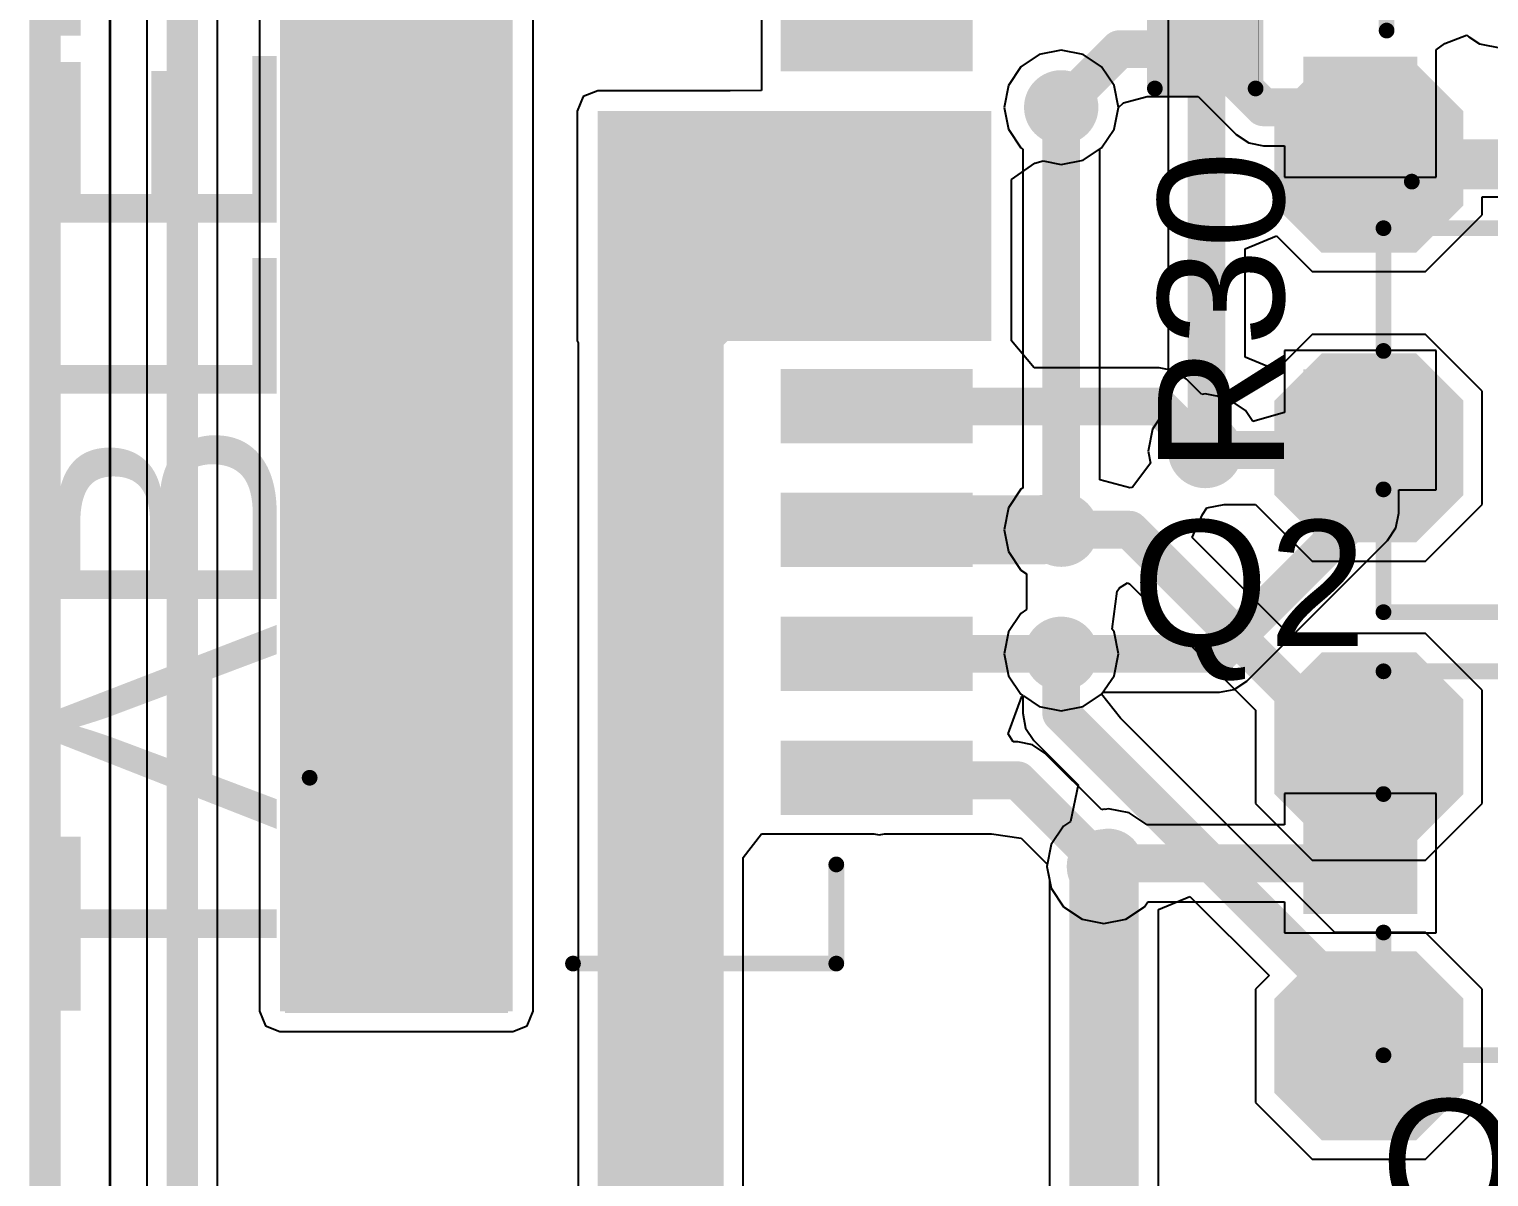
# Model space of a CAD drawing. Header units: millimetres. Extents: x -0.15 to 3.79, y -0.54 to 3.26.
# Drawn here: x -0.1526 to 0.3111, y 2.1334 to 2.498 of the extents above; entities that cross this region are included whole.
import ezdxf

# ---------------------------------------------------------------- set-up
doc = ezdxf.new("R2010")
doc.units = ezdxf.units.MM
doc.header["$MEASUREMENT"] = 0
for name, color, linetype in [('BottomLayer', 5, 'Continuous'), ('BottomPaste', 16, 'Continuous'), ('BottomSolder', 6, 'Continuous'), ('Mechanical2', 216, 'Continuous'), ('TopLayer', 1, 'Continuous'), ('TopOverlay', 2, 'Continuous'), ('TopPaste', 8, 'Continuous'), ('TopSolder', 216, 'Continuous'), ('ViaHoleLayer', 16, 'Continuous')]:
    doc.layers.add(name, color=color, linetype=linetype)
doc.styles.add('Arial', font='arial.ttf', dxfattribs={"height": 0.2})

# ---------------------------------------------------------------- blocks, each defined once
blk = doc.blocks.new('R___0402_80')
at = {"layer": 'TopLayer'}
for points in [[(-0.0275, -0.0125), (-0.0275, 0.0125), (-0.0095, 0.0125), (-0.0095, -0.0125)], [(0.0095, -0.0125), (0.0095, 0.0125), (0.0275, 0.0125), (0.0275, -0.0125)]]:
    blk.add_hatch(color=1, dxfattribs=at).paths.add_polyline_path(points)
at = {"layer": 'TopPaste'}
for points in [[(-0.0275, -0.0125), (-0.0275, 0.0125), (-0.0095, 0.0125), (-0.0095, -0.0125)], [(0.0095, -0.0125), (0.0095, 0.0125), (0.0275, 0.0125), (0.0275, -0.0125)]]:
    blk.add_hatch(color=8, dxfattribs=at).paths.add_polyline_path(points)
at = {"layer": 'TopSolder'}
for points in [[(-0.0296654, -0.0146654), (-0.0296654, 0.0146654), (-0.0073346, 0.0146654), (-0.0073346, -0.0146654)], [(0.0073346, -0.0146654), (0.0073346, 0.0146654), (0.0296654, 0.0146654), (0.0296654, -0.0146654)]]:
    blk.add_hatch(color=216, dxfattribs=at).paths.add_polyline_path(points)
at = {"layer": 'TopOverlay'}
for points, const_width in [([(-0.031, 0.016), (-0.031, -0.016)], 0.005), ([(-0.031, 0.016), (0.031, 0.016)], 0.005), ([(0.031, 0.016), (0.031, -0.016)], 0.005), ([(-0.031, -0.016), (0.031, -0.016)], 0.005), ([(-0.032, -0.017), (0.032, -0.017)], 0.000127)]:
    blk.add_lwpolyline(points, dxfattribs=dict(at, const_width=const_width))
for points, const_width in [([(-0.03225, 0.016, 1), (-0.02975, 0.016, 1)], 0.0025), ([(-0.03225, 0.016, 1), (-0.02975, 0.016, 1)], 0.0025), ([(0.02975, 0.016, 1), (0.03225, 0.016, 1)], 0.0025), ([(0.02975, 0.016, 1), (0.03225, 0.016, 1)], 0.0025), ([(-0.03225, -0.016, 1), (-0.02975, -0.016, 1)], 0.0025), ([(-0.03225, -0.016, 1), (-0.02975, -0.016, 1)], 0.0025), ([(0.02975, -0.016, 1), (0.03225, -0.016, 1)], 0.0025), ([(0.02975, -0.016, 1), (0.03225, -0.016, 1)], 0.0025), ([(-0.0320317, -0.017, 1), (-0.0319683, -0.017, 1)], 6.35e-05), ([(0.0319683, -0.017, 1), (0.0320317, -0.017, 1)], 6.35e-05)]:
    blk.add_lwpolyline(points, format="xyb", close=True, dxfattribs=dict(at, const_width=const_width))
blk = doc.blocks.new('S___23_111')
at = {"layer": 'TopLayer'}
for points in [[(-0.01614175, 0.05748035), (0.01614175, 0.05748035), (0.01614175, 0.02125985), (-0.01614175, 0.02125985)], [(-0.05354335, -0.02125985), (-0.02125985, -0.02125985), (-0.02125985, -0.05748035), (-0.05354335, -0.05748035)], [(0.02125985, -0.02125985), (0.05354335, -0.02125985), (0.05354335, -0.05748035), (0.02125985, -0.05748035)]]:
    blk.add_hatch(color=1, dxfattribs=at).paths.add_polyline_path(points)
at = {"layer": 'TopPaste'}
for points in [[(-0.01614175, 0.05748035), (0.01614175, 0.05748035), (0.01614175, 0.02125985), (-0.01614175, 0.02125985)], [(-0.05354335, -0.02125985), (-0.02125985, -0.02125985), (-0.02125985, -0.05748035), (-0.05354335, -0.05748035)], [(0.02125985, -0.02125985), (0.05354335, -0.02125985), (0.05354335, -0.05748035), (0.02125985, -0.05748035)]]:
    blk.add_hatch(color=8, dxfattribs=at).paths.add_polyline_path(points)
at = {"layer": 'TopSolder'}
for points in [[(-0.01614175, 0.05748035), (0.01614175, 0.05748035), (0.01614175, 0.02125985), (-0.01614175, 0.02125985)], [(-0.05354335, -0.02125985), (-0.02125985, -0.02125985), (-0.02125985, -0.05748035), (-0.05354335, -0.05748035)], [(0.02125985, -0.02125985), (0.05354335, -0.02125985), (0.05354335, -0.05748035), (0.02125985, -0.05748035)]]:
    blk.add_hatch(color=216, dxfattribs=at).paths.add_polyline_path(points)
at = {"layer": 'TopOverlay', "const_width": 0.005}
for points in [[(-0.061, -0.023), (-0.061, 0.032)], [(-0.022, 0.032), (-0.061, 0.032)], [(0.061, 0.032), (0.022, 0.032)], [(0.061, -0.023), (0.061, 0.032)], [(0.013, -0.031), (-0.013, -0.031)], [(-0.061, -0.046), (-0.066, -0.041)], [(-0.066, -0.051), (-0.066, -0.041)], [(-0.066, -0.051), (-0.061, -0.046)]]:
    blk.add_lwpolyline(points, dxfattribs=at)
at = {"layer": 'TopOverlay', "const_width": 0.0025}
for points in [[(-0.06225, 0.032, 1), (-0.05975, 0.032, 1)], [(-0.06225, 0.032, 1), (-0.05975, 0.032, 1)], [(-0.02325, 0.032, 1), (-0.02075, 0.032, 1)], [(0.02075, 0.032, 1), (0.02325, 0.032, 1)], [(0.05975, 0.032, 1), (0.06225, 0.032, 1)], [(0.05975, 0.032, 1), (0.06225, 0.032, 1)], [(-0.06225, -0.023, 1), (-0.05975, -0.023, 1)], [(0.05975, -0.023, 1), (0.06225, -0.023, 1)], [(-0.01425, -0.031, 1), (-0.01175, -0.031, 1)], [(0.01175, -0.031, 1), (0.01425, -0.031, 1)], [(-0.06725, -0.041, 1), (-0.06475, -0.041, 1)], [(-0.06725, -0.041, 1), (-0.06475, -0.041, 1)], [(-0.06225, -0.046, 1), (-0.05975, -0.046, 1)], [(-0.06225, -0.046, 1), (-0.05975, -0.046, 1)], [(-0.06725, -0.051, 1), (-0.06475, -0.051, 1)], [(-0.06725, -0.051, 1), (-0.06475, -0.051, 1)]]:
    blk.add_lwpolyline(points, format="xyb", close=True, dxfattribs=at)
blk = doc.blocks.new('S___23_113')
at = {"layer": 'TopLayer'}
for points in [[(-0.01614175, 0.05748035), (0.01614175, 0.05748035), (0.01614175, 0.02125985), (-0.01614175, 0.02125985)], [(-0.05354335, -0.02125985), (-0.02125985, -0.02125985), (-0.02125985, -0.05748035), (-0.05354335, -0.05748035)], [(0.02125985, -0.02125985), (0.05354335, -0.02125985), (0.05354335, -0.05748035), (0.02125985, -0.05748035)]]:
    blk.add_hatch(color=1, dxfattribs=at).paths.add_polyline_path(points)
at = {"layer": 'TopPaste'}
for points in [[(-0.01614175, 0.05748035), (0.01614175, 0.05748035), (0.01614175, 0.02125985), (-0.01614175, 0.02125985)], [(-0.05354335, -0.02125985), (-0.02125985, -0.02125985), (-0.02125985, -0.05748035), (-0.05354335, -0.05748035)], [(0.02125985, -0.02125985), (0.05354335, -0.02125985), (0.05354335, -0.05748035), (0.02125985, -0.05748035)]]:
    blk.add_hatch(color=8, dxfattribs=at).paths.add_polyline_path(points)
at = {"layer": 'TopSolder'}
for points in [[(-0.01614175, 0.05748035), (0.01614175, 0.05748035), (0.01614175, 0.02125985), (-0.01614175, 0.02125985)], [(-0.05354335, -0.02125985), (-0.02125985, -0.02125985), (-0.02125985, -0.05748035), (-0.05354335, -0.05748035)], [(0.02125985, -0.02125985), (0.05354335, -0.02125985), (0.05354335, -0.05748035), (0.02125985, -0.05748035)]]:
    blk.add_hatch(color=216, dxfattribs=at).paths.add_polyline_path(points)
at = {"layer": 'TopOverlay', "const_width": 0.005}
for points in [[(-0.061, 0.032), (-0.022, 0.032)], [(-0.061, 0.032), (-0.061, -0.023)], [(0.022, 0.032), (0.061, 0.032)], [(0.061, 0.032), (0.061, -0.023)], [(-0.013, -0.031), (0.013, -0.031)], [(-0.066, -0.041), (-0.066, -0.051)], [(-0.066, -0.041), (-0.061, -0.046)], [(-0.061, -0.046), (-0.066, -0.051)]]:
    blk.add_lwpolyline(points, dxfattribs=at)
at = {"layer": 'TopOverlay', "const_width": 0.0025}
for points in [[(-0.06225, 0.032, 1), (-0.05975, 0.032, 1)], [(-0.06225, 0.032, 1), (-0.05975, 0.032, 1)], [(-0.02325, 0.032, 1), (-0.02075, 0.032, 1)], [(0.02075, 0.032, 1), (0.02325, 0.032, 1)], [(0.05975, 0.032, 1), (0.06225, 0.032, 1)], [(0.05975, 0.032, 1), (0.06225, 0.032, 1)], [(-0.06225, -0.023, 1), (-0.05975, -0.023, 1)], [(0.05975, -0.023, 1), (0.06225, -0.023, 1)], [(-0.01425, -0.031, 1), (-0.01175, -0.031, 1)], [(0.01175, -0.031, 1), (0.01425, -0.031, 1)], [(-0.06725, -0.041, 1), (-0.06475, -0.041, 1)], [(-0.06725, -0.041, 1), (-0.06475, -0.041, 1)], [(-0.06225, -0.046, 1), (-0.05975, -0.046, 1)], [(-0.06225, -0.046, 1), (-0.05975, -0.046, 1)], [(-0.06725, -0.051, 1), (-0.06475, -0.051, 1)], [(-0.06725, -0.051, 1), (-0.06475, -0.051, 1)]]:
    blk.add_lwpolyline(points, format="xyb", close=True, dxfattribs=at)
blk = doc.blocks.new('S___23_114')
at = {"layer": 'TopLayer'}
for points in [[(-0.01614175, 0.05748035), (0.01614175, 0.05748035), (0.01614175, 0.02125985), (-0.01614175, 0.02125985)], [(-0.05354335, -0.02125985), (-0.02125985, -0.02125985), (-0.02125985, -0.05748035), (-0.05354335, -0.05748035)], [(0.02125985, -0.02125985), (0.05354335, -0.02125985), (0.05354335, -0.05748035), (0.02125985, -0.05748035)]]:
    blk.add_hatch(color=1, dxfattribs=at).paths.add_polyline_path(points)
at = {"layer": 'TopPaste'}
for points in [[(-0.01614175, 0.05748035), (0.01614175, 0.05748035), (0.01614175, 0.02125985), (-0.01614175, 0.02125985)], [(-0.05354335, -0.02125985), (-0.02125985, -0.02125985), (-0.02125985, -0.05748035), (-0.05354335, -0.05748035)], [(0.02125985, -0.02125985), (0.05354335, -0.02125985), (0.05354335, -0.05748035), (0.02125985, -0.05748035)]]:
    blk.add_hatch(color=8, dxfattribs=at).paths.add_polyline_path(points)
at = {"layer": 'TopSolder'}
for points in [[(-0.01614175, 0.05748035), (0.01614175, 0.05748035), (0.01614175, 0.02125985), (-0.01614175, 0.02125985)], [(-0.05354335, -0.02125985), (-0.02125985, -0.02125985), (-0.02125985, -0.05748035), (-0.05354335, -0.05748035)], [(0.02125985, -0.02125985), (0.05354335, -0.02125985), (0.05354335, -0.05748035), (0.02125985, -0.05748035)]]:
    blk.add_hatch(color=216, dxfattribs=at).paths.add_polyline_path(points)
at = {"layer": 'TopOverlay', "const_width": 0.005}
for points in [[(-0.061, 0.032), (-0.022, 0.032)], [(-0.061, 0.032), (-0.061, -0.023)], [(0.022, 0.032), (0.061, 0.032)], [(0.061, 0.032), (0.061, -0.023)], [(-0.013, -0.031), (0.013, -0.031)], [(-0.066, -0.041), (-0.066, -0.051)], [(-0.066, -0.041), (-0.061, -0.046)], [(-0.061, -0.046), (-0.066, -0.051)]]:
    blk.add_lwpolyline(points, dxfattribs=at)
at = {"layer": 'TopOverlay', "const_width": 0.0025}
for points in [[(-0.06225, 0.032, 1), (-0.05975, 0.032, 1)], [(-0.06225, 0.032, 1), (-0.05975, 0.032, 1)], [(-0.02325, 0.032, 1), (-0.02075, 0.032, 1)], [(0.02075, 0.032, 1), (0.02325, 0.032, 1)], [(0.05975, 0.032, 1), (0.06225, 0.032, 1)], [(0.05975, 0.032, 1), (0.06225, 0.032, 1)], [(-0.06225, -0.023, 1), (-0.05975, -0.023, 1)], [(0.05975, -0.023, 1), (0.06225, -0.023, 1)], [(-0.01425, -0.031, 1), (-0.01175, -0.031, 1)], [(0.01175, -0.031, 1), (0.01425, -0.031, 1)], [(-0.06725, -0.041, 1), (-0.06475, -0.041, 1)], [(-0.06725, -0.041, 1), (-0.06475, -0.041, 1)], [(-0.06225, -0.046, 1), (-0.05975, -0.046, 1)], [(-0.06225, -0.046, 1), (-0.05975, -0.046, 1)], [(-0.06725, -0.051, 1), (-0.06475, -0.051, 1)], [(-0.06725, -0.051, 1), (-0.06475, -0.051, 1)]]:
    blk.add_lwpolyline(points, format="xyb", close=True, dxfattribs=at)
blk = doc.blocks.new('T__________B_117')
at = {"layer": 'BottomLayer'}
blk.add_hatch(color=5, dxfattribs=at).paths.add_polyline_path([(0.015, 0.03), (-0.015, 0.03), (-0.03, 0.015), (-0.03, -0.015), (-0.015, -0.03), (0.015, -0.03), (0.03, -0.015), (0.03, 0.015)])
at = {"layer": 'BottomPaste'}
blk.add_hatch(color=16, dxfattribs=at).paths.add_polyline_path([(0.015, 0.03), (-0.015, 0.03), (-0.03, 0.015), (-0.03, -0.015), (-0.015, -0.03), (0.015, -0.03), (0.03, -0.015), (0.03, 0.015)])
at = {"layer": 'BottomSolder'}
blk.add_hatch(color=6, dxfattribs=at).paths.add_polyline_path([(0.015, 0.03), (-0.015, 0.03), (-0.03, 0.015), (-0.03, -0.015), (-0.015, -0.03), (0.015, -0.03), (0.03, -0.015), (0.03, 0.015)])
blk = doc.blocks.new('T__________B_119')
at = {"layer": 'BottomLayer'}
blk.add_hatch(color=5, dxfattribs=at).paths.add_polyline_path([(0.015, 0.03), (-0.015, 0.03), (-0.03, 0.015), (-0.03, -0.015), (-0.015, -0.03), (0.015, -0.03), (0.03, -0.015), (0.03, 0.015)])
at = {"layer": 'BottomPaste'}
blk.add_hatch(color=16, dxfattribs=at).paths.add_polyline_path([(0.015, 0.03), (-0.015, 0.03), (-0.03, 0.015), (-0.03, -0.015), (-0.015, -0.03), (0.015, -0.03), (0.03, -0.015), (0.03, 0.015)])
at = {"layer": 'BottomSolder'}
blk.add_hatch(color=6, dxfattribs=at).paths.add_polyline_path([(0.015, 0.03), (-0.015, 0.03), (-0.03, 0.015), (-0.03, -0.015), (-0.015, -0.03), (0.015, -0.03), (0.03, -0.015), (0.03, 0.015)])
blk = doc.blocks.new('T__________B_121')
at = {"layer": 'BottomLayer'}
blk.add_hatch(color=5, dxfattribs=at).paths.add_polyline_path([(0.015, 0.03), (-0.015, 0.03), (-0.03, 0.015), (-0.03, -0.015), (-0.015, -0.03), (0.015, -0.03), (0.03, -0.015), (0.03, 0.015)])
at = {"layer": 'BottomPaste'}
blk.add_hatch(color=16, dxfattribs=at).paths.add_polyline_path([(0.015, 0.03), (-0.015, 0.03), (-0.03, 0.015), (-0.03, -0.015), (-0.015, -0.03), (0.015, -0.03), (0.03, -0.015), (0.03, 0.015)])
at = {"layer": 'BottomSolder'}
blk.add_hatch(color=6, dxfattribs=at).paths.add_polyline_path([(0.015, 0.03), (-0.015, 0.03), (-0.03, 0.015), (-0.03, -0.015), (-0.015, -0.03), (0.015, -0.03), (0.03, -0.015), (0.03, 0.015)])
blk = doc.blocks.new('T__________B_124')
at = {"layer": 'BottomLayer'}
blk.add_hatch(color=5, dxfattribs=at).paths.add_polyline_path([(0.015, 0.03), (-0.015, 0.03), (-0.03, 0.015), (-0.03, -0.015), (-0.015, -0.03), (0.015, -0.03), (0.03, -0.015), (0.03, 0.015)])
at = {"layer": 'BottomPaste'}
blk.add_hatch(color=16, dxfattribs=at).paths.add_polyline_path([(0.015, 0.03), (-0.015, 0.03), (-0.03, 0.015), (-0.03, -0.015), (-0.015, -0.03), (0.015, -0.03), (0.03, -0.015), (0.03, 0.015)])
at = {"layer": 'BottomSolder'}
blk.add_hatch(color=6, dxfattribs=at).paths.add_polyline_path([(0.015, 0.03), (-0.015, 0.03), (-0.03, 0.015), (-0.03, -0.015), (-0.015, -0.03), (0.015, -0.03), (0.03, -0.015), (0.03, 0.015)])
blk = doc.blocks.new('SM10B_SRSS_TB_LF__SN__145')
at = {"layer": 'TopLayer'}
for points in [[(-0.1889763, 0.1067914), (-0.1653543, 0.1067914), (-0.1653543, 0.0457678), (-0.1889763, 0.0457678)], [(-0.1496062, 0.1067914), (-0.1259842, 0.1067914), (-0.1259842, 0.0457678), (-0.1496062, 0.0457678)], [(-0.1102361, 0.1067914), (-0.0866141, 0.1067914), (-0.0866141, 0.0457678), (-0.1102361, 0.0457678)], [(-0.070866, 0.1067914), (-0.047244, 0.1067914), (-0.047244, 0.0457678), (-0.070866, 0.0457678)], [(-0.0314959, 0.1067914), (-0.0078739, 0.1067914), (-0.0078739, 0.0457678), (-0.0314959, 0.0457678)], [(0.0078741, 0.1067914), (0.0314961, 0.1067914), (0.0314961, 0.0457678), (0.0078741, 0.0457678)], [(0.0472442, 0.1067914), (0.0708662, 0.1067914), (0.0708662, 0.0457678), (0.0472442, 0.0457678)], [(0.0866143, 0.1067914), (0.1102363, 0.1067914), (0.1102363, 0.0457678), (0.0866143, 0.0457678)], [(0.1259844, 0.1067914), (0.1496064, 0.1067914), (0.1496064, 0.0457678), (0.1259844, 0.0457678)], [(0.1653545, 0.1067914), (0.1889765, 0.1067914), (0.1889765, 0.0457678), (0.1653545, 0.0457678)], [(-0.25196845, -0.04084645), (-0.20472435, -0.04084645), (-0.20472435, -0.11171255), (-0.25196845, -0.11171255)], [(0.20472455, -0.04084645), (0.25196865, -0.04084645), (0.25196865, -0.11171255), (0.20472455, -0.11171255)]]:
    blk.add_hatch(color=1, dxfattribs=at).paths.add_polyline_path(points)
at = {"layer": 'TopPaste'}
for points in [[(-0.1889763, 0.1067914), (-0.1653543, 0.1067914), (-0.1653543, 0.0457678), (-0.1889763, 0.0457678)], [(-0.1496062, 0.1067914), (-0.1259842, 0.1067914), (-0.1259842, 0.0457678), (-0.1496062, 0.0457678)], [(-0.1102361, 0.1067914), (-0.0866141, 0.1067914), (-0.0866141, 0.0457678), (-0.1102361, 0.0457678)], [(-0.070866, 0.1067914), (-0.047244, 0.1067914), (-0.047244, 0.0457678), (-0.070866, 0.0457678)], [(-0.0314959, 0.1067914), (-0.0078739, 0.1067914), (-0.0078739, 0.0457678), (-0.0314959, 0.0457678)], [(0.0078741, 0.1067914), (0.0314961, 0.1067914), (0.0314961, 0.0457678), (0.0078741, 0.0457678)], [(0.0472442, 0.1067914), (0.0708662, 0.1067914), (0.0708662, 0.0457678), (0.0472442, 0.0457678)], [(0.0866143, 0.1067914), (0.1102363, 0.1067914), (0.1102363, 0.0457678), (0.0866143, 0.0457678)], [(0.1259844, 0.1067914), (0.1496064, 0.1067914), (0.1496064, 0.0457678), (0.1259844, 0.0457678)], [(0.1653545, 0.1067914), (0.1889765, 0.1067914), (0.1889765, 0.0457678), (0.1653545, 0.0457678)], [(-0.25196845, -0.04084645), (-0.20472435, -0.04084645), (-0.20472435, -0.11171255), (-0.25196845, -0.11171255)], [(0.20472455, -0.04084645), (0.25196865, -0.04084645), (0.25196865, -0.11171255), (0.20472455, -0.11171255)]]:
    blk.add_hatch(color=8, dxfattribs=at).paths.add_polyline_path(points)
at = {"layer": 'TopSolder'}
for points in [[(-0.1889763, 0.1067914), (-0.1653543, 0.1067914), (-0.1653543, 0.0457678), (-0.1889763, 0.0457678)], [(-0.1496062, 0.1067914), (-0.1259842, 0.1067914), (-0.1259842, 0.0457678), (-0.1496062, 0.0457678)], [(-0.1102361, 0.1067914), (-0.0866141, 0.1067914), (-0.0866141, 0.0457678), (-0.1102361, 0.0457678)], [(-0.070866, 0.1067914), (-0.047244, 0.1067914), (-0.047244, 0.0457678), (-0.070866, 0.0457678)], [(-0.0314959, 0.1067914), (-0.0078739, 0.1067914), (-0.0078739, 0.0457678), (-0.0314959, 0.0457678)], [(0.0078741, 0.1067914), (0.0314961, 0.1067914), (0.0314961, 0.0457678), (0.0078741, 0.0457678)], [(0.0472442, 0.1067914), (0.0708662, 0.1067914), (0.0708662, 0.0457678), (0.0472442, 0.0457678)], [(0.0866143, 0.1067914), (0.1102363, 0.1067914), (0.1102363, 0.0457678), (0.0866143, 0.0457678)], [(0.1259844, 0.1067914), (0.1496064, 0.1067914), (0.1496064, 0.0457678), (0.1259844, 0.0457678)], [(0.1653545, 0.1067914), (0.1889765, 0.1067914), (0.1889765, 0.0457678), (0.1653545, 0.0457678)], [(-0.25196845, -0.04084645), (-0.20472435, -0.04084645), (-0.20472435, -0.11171255), (-0.25196845, -0.11171255)], [(0.20472455, -0.04084645), (0.25196865, -0.04084645), (0.25196865, -0.11171255), (0.20472455, -0.11171255)]]:
    blk.add_hatch(color=216, dxfattribs=at).paths.add_polyline_path(points)
at = {"layer": 'TopOverlay'}
for points, const_width in [([(-0.202, 0.074), (-0.202, 0.084)], 0.005), ([(-0.197, 0.079), (-0.202, 0.084)], 0.005), ([(-0.202, 0.074), (-0.197, 0.079)], 0.005), ([(-0.2047243, 0.0634843), (-0.2362204, 0.0634843)], 0.005), ([(-0.2362204, -0.0201771), (-0.2362204, 0.0634843)], 0.005), ([(0.2362206, 0.0634843), (0.2047245, 0.0634843)], 0.005), ([(0.2362206, -0.0201771), (0.2362206, 0.0634843)], 0.005), ([(-0.007, -0.09), (0, -0.083)], 0.01), ([(0.007, -0.09), (0, -0.083)], 0.01), ([(0.007, -0.09), (-0.007, -0.09)], 0.01), ([(0.1771655, -0.1038385), (-0.1771653, -0.1038385)], 0.005)]:
    blk.add_lwpolyline(points, dxfattribs=dict(at, const_width=const_width))
for points, const_width in [([(-0.20325, 0.084, 1), (-0.20075, 0.084, 1)], 0.0025), ([(-0.20325, 0.084, 1), (-0.20075, 0.084, 1)], 0.0025), ([(-0.19825, 0.079, 1), (-0.19575, 0.079, 1)], 0.0025), ([(-0.19825, 0.079, 1), (-0.19575, 0.079, 1)], 0.0025), ([(-0.20325, 0.074, 1), (-0.20075, 0.074, 1)], 0.0025), ([(-0.20325, 0.074, 1), (-0.20075, 0.074, 1)], 0.0025), ([(-0.2374704, 0.0634843, 1), (-0.2349704, 0.0634843, 1)], 0.0025), ([(-0.2374704, 0.0634843, 1), (-0.2349704, 0.0634843, 1)], 0.0025), ([(-0.2059743, 0.0634843, 1), (-0.2034743, 0.0634843, 1)], 0.0025), ([(0.2034745, 0.0634843, 1), (0.2059745, 0.0634843, 1)], 0.0025), ([(0.2349706, 0.0634843, 1), (0.2374706, 0.0634843, 1)], 0.0025), ([(0.2349706, 0.0634843, 1), (0.2374706, 0.0634843, 1)], 0.0025), ([(-0.2374704, -0.0201771, 1), (-0.2349704, -0.0201771, 1)], 0.0025), ([(0.2349706, -0.0201771, 1), (0.2374706, -0.0201771, 1)], 0.0025), ([(-0.0025, -0.083, 1), (0.0025, -0.083, 1)], 0.005), ([(-0.0025, -0.083, 1), (0.0025, -0.083, 1)], 0.005), ([(-0.0095, -0.09, 1), (-0.0045, -0.09, 1)], 0.005), ([(-0.0095, -0.09, 1), (-0.0045, -0.09, 1)], 0.005), ([(0.0045, -0.09, 1), (0.0095, -0.09, 1)], 0.005), ([(0.0045, -0.09, 1), (0.0095, -0.09, 1)], 0.005), ([(-0.1784153, -0.1038385, 1), (-0.1759153, -0.1038385, 1)], 0.0025), ([(0.1759155, -0.1038385, 1), (0.1784155, -0.1038385, 1)], 0.0025)]:
    blk.add_lwpolyline(points, format="xyb", close=True, dxfattribs=dict(at, const_width=const_width))

msp = doc.modelspace()

# ---------------------------------------------------------------- hatches: boundary and pattern name
at = {"layer": 'BottomLayer'}
h = msp.add_hatch(color=5, dxfattribs=at)
edge = h.paths.add_edge_path()
edge.add_arc((-0.04, 2.474), 0.011811, 0, 360)
h = msp.add_hatch(color=5, dxfattribs=at)
edge = h.paths.add_edge_path()
edge.add_arc((0.1752395, 2.4731994), 0.011811, 0, 360)
h = msp.add_hatch(color=5, dxfattribs=at)
edge = h.paths.add_edge_path()
edge.add_arc((-0.04, 2.4375), 0.011811, 0, 360)
h = msp.add_hatch(color=5, dxfattribs=at)
edge = h.paths.add_edge_path()
edge.add_arc((-0.04, 2.401), 0.011811, 0, 360)
h = msp.add_hatch(color=5, dxfattribs=at)
edge = h.paths.add_edge_path()
edge.add_arc((-0.04, 2.3645), 0.011811, 0, 360)
h = msp.add_hatch(color=5, dxfattribs=at)
edge = h.paths.add_edge_path()
edge.add_arc((0.221, 2.364), 0.011811, 0, 360)
h = msp.add_hatch(color=5, dxfattribs=at)
edge = h.paths.add_edge_path()
edge.add_arc((0.1752395, 2.339), 0.011811, 0, 360)
h = msp.add_hatch(color=5, dxfattribs=at)
edge = h.paths.add_edge_path()
edge.add_arc((-0.04, 2.328), 0.011811, 0, 360)
h = msp.add_hatch(color=5, dxfattribs=at)
edge = h.paths.add_edge_path()
edge.add_arc((0.1752395, 2.299559), 0.011811, 0, 360)
h = msp.add_hatch(color=5, dxfattribs=at)
edge = h.paths.add_edge_path()
edge.add_arc((-0.04, 2.2915), 0.011811, 0, 360)
h = msp.add_hatch(color=5, dxfattribs=at)
edge = h.paths.add_edge_path()
edge.add_arc((-0.04, 2.255), 0.011811, 0, 360)
h = msp.add_hatch(color=5, dxfattribs=at)
edge = h.paths.add_edge_path()
edge.add_arc((0.1888111, 2.232), 0.011811, 0, 360)
at = {"layer": 'BottomSolder'}
h = msp.add_hatch(color=6, dxfattribs=at)
edge = h.paths.add_edge_path()
edge.add_arc((-0.04, 2.474), 0.0059055, 0, 360)
h = msp.add_hatch(color=6, dxfattribs=at)
edge = h.paths.add_edge_path()
edge.add_arc((0.1752395, 2.4731994), 0.0059055, 0, 360)
h = msp.add_hatch(color=6, dxfattribs=at)
edge = h.paths.add_edge_path()
edge.add_arc((-0.04, 2.4375), 0.0059055, 0, 360)
h = msp.add_hatch(color=6, dxfattribs=at)
edge = h.paths.add_edge_path()
edge.add_arc((-0.04, 2.401), 0.0059055, 0, 360)
h = msp.add_hatch(color=6, dxfattribs=at)
edge = h.paths.add_edge_path()
edge.add_arc((-0.04, 2.3645), 0.0059055, 0, 360)
h = msp.add_hatch(color=6, dxfattribs=at)
edge = h.paths.add_edge_path()
edge.add_arc((0.221, 2.364), 0.0059055, 0, 360)
h = msp.add_hatch(color=6, dxfattribs=at)
edge = h.paths.add_edge_path()
edge.add_arc((0.1752395, 2.339), 0.0059055, 0, 360)
h = msp.add_hatch(color=6, dxfattribs=at)
edge = h.paths.add_edge_path()
edge.add_arc((-0.04, 2.328), 0.0059055, 0, 360)
h = msp.add_hatch(color=6, dxfattribs=at)
edge = h.paths.add_edge_path()
edge.add_arc((0.1752395, 2.299559), 0.0059055, 0, 360)
h = msp.add_hatch(color=6, dxfattribs=at)
edge = h.paths.add_edge_path()
edge.add_arc((-0.04, 2.2915), 0.0059055, 0, 360)
h = msp.add_hatch(color=6, dxfattribs=at)
edge = h.paths.add_edge_path()
edge.add_arc((-0.04, 2.255), 0.0059055, 0, 360)
h = msp.add_hatch(color=6, dxfattribs=at)
edge = h.paths.add_edge_path()
edge.add_arc((0.1888111, 2.232), 0.0059055, 0, 360)
at = {"layer": 'TopLayer'}
for points in [[(-0.073, 2.186), (0.001, 2.186), (0.001, 2.69), (-0.073, 2.69)], [(0.028, 2.399), (0.153, 2.399), (0.153, 2.472), (0.028, 2.472)]]:
    msp.add_hatch(color=1, dxfattribs=at).paths.add_polyline_path(points)
h = msp.add_hatch(color=1, dxfattribs=at)
edge = h.paths.add_edge_path()
edge.add_arc((-0.04, 2.474), 0.011811, 0, 360)
h = msp.add_hatch(color=1, dxfattribs=at)
edge = h.paths.add_edge_path()
edge.add_arc((0.1752395, 2.4731994), 0.011811, 0, 360)
h = msp.add_hatch(color=1, dxfattribs=at)
edge = h.paths.add_edge_path()
edge.add_arc((-0.04, 2.4375), 0.011811, 0, 360)
h = msp.add_hatch(color=1, dxfattribs=at)
edge = h.paths.add_edge_path()
edge.add_arc((-0.04, 2.401), 0.011811, 0, 360)
h = msp.add_hatch(color=1, dxfattribs=at)
edge = h.paths.add_edge_path()
edge.add_arc((-0.04, 2.3645), 0.011811, 0, 360)
h = msp.add_hatch(color=1, dxfattribs=at)
edge = h.paths.add_edge_path()
edge.add_arc((0.221, 2.364), 0.011811, 0, 360)
h = msp.add_hatch(color=1, dxfattribs=at)
edge = h.paths.add_edge_path()
edge.add_arc((0.1752395, 2.339), 0.011811, 0, 360)
h = msp.add_hatch(color=1, dxfattribs=at)
edge = h.paths.add_edge_path()
edge.add_arc((-0.04, 2.328), 0.011811, 0, 360)
h = msp.add_hatch(color=1, dxfattribs=at)
edge = h.paths.add_edge_path()
edge.add_arc((0.1752395, 2.299559), 0.011811, 0, 360)
h = msp.add_hatch(color=1, dxfattribs=at)
edge = h.paths.add_edge_path()
edge.add_arc((-0.04, 2.2915), 0.011811, 0, 360)
h = msp.add_hatch(color=1, dxfattribs=at)
edge = h.paths.add_edge_path()
edge.add_arc((-0.04, 2.255), 0.011811, 0, 360)
h = msp.add_hatch(color=1, dxfattribs=at)
edge = h.paths.add_edge_path()
edge.add_arc((0.1888111, 2.232), 0.011811, 0, 360)
at = {"layer": 'TopSolder'}
h = msp.add_hatch(color=216, dxfattribs=at)
edge = h.paths.add_edge_path()
edge.add_arc((-0.04, 2.474), 0.0059055, 0, 360)
h = msp.add_hatch(color=216, dxfattribs=at)
edge = h.paths.add_edge_path()
edge.add_arc((0.1752395, 2.4731994), 0.0059055, 0, 360)
h = msp.add_hatch(color=216, dxfattribs=at)
edge = h.paths.add_edge_path()
edge.add_arc((-0.04, 2.4375), 0.0059055, 0, 360)
h = msp.add_hatch(color=216, dxfattribs=at)
edge = h.paths.add_edge_path()
edge.add_arc((-0.04, 2.401), 0.0059055, 0, 360)
h = msp.add_hatch(color=216, dxfattribs=at)
edge = h.paths.add_edge_path()
edge.add_arc((-0.04, 2.3645), 0.0059055, 0, 360)
h = msp.add_hatch(color=216, dxfattribs=at)
edge = h.paths.add_edge_path()
edge.add_arc((0.221, 2.364), 0.0059055, 0, 360)
h = msp.add_hatch(color=216, dxfattribs=at)
edge = h.paths.add_edge_path()
edge.add_arc((0.1752395, 2.339), 0.0059055, 0, 360)
h = msp.add_hatch(color=216, dxfattribs=at)
edge = h.paths.add_edge_path()
edge.add_arc((-0.04, 2.328), 0.0059055, 0, 360)
h = msp.add_hatch(color=216, dxfattribs=at)
edge = h.paths.add_edge_path()
edge.add_arc((0.1752395, 2.299559), 0.0059055, 0, 360)
h = msp.add_hatch(color=216, dxfattribs=at)
edge = h.paths.add_edge_path()
edge.add_arc((-0.04, 2.2915), 0.0059055, 0, 360)
h = msp.add_hatch(color=216, dxfattribs=at)
edge = h.paths.add_edge_path()
edge.add_arc((-0.04, 2.255), 0.0059055, 0, 360)
h = msp.add_hatch(color=216, dxfattribs=at)
edge = h.paths.add_edge_path()
edge.add_arc((0.1888111, 2.232), 0.0059055, 0, 360)
at = {"layer": 'ViaHoleLayer'}
h = msp.add_hatch(color=16, dxfattribs=at)
edge = h.paths.add_edge_path()
edge.add_arc((-0.04, 2.474), 0.0059055, 0, 360)
h = msp.add_hatch(color=16, dxfattribs=at)
edge = h.paths.add_edge_path()
edge.add_arc((0.1752395, 2.4731994), 0.0059055, 0, 360)
h = msp.add_hatch(color=16, dxfattribs=at)
edge = h.paths.add_edge_path()
edge.add_arc((-0.04, 2.4375), 0.0059055, 0, 360)
h = msp.add_hatch(color=16, dxfattribs=at)
edge = h.paths.add_edge_path()
edge.add_arc((-0.04, 2.401), 0.0059055, 0, 360)
h = msp.add_hatch(color=16, dxfattribs=at)
edge = h.paths.add_edge_path()
edge.add_arc((-0.04, 2.3645), 0.0059055, 0, 360)
h = msp.add_hatch(color=16, dxfattribs=at)
edge = h.paths.add_edge_path()
edge.add_arc((0.221, 2.364), 0.0059055, 0, 360)
h = msp.add_hatch(color=16, dxfattribs=at)
edge = h.paths.add_edge_path()
edge.add_arc((0.1752395, 2.339), 0.0059055, 0, 360)
h = msp.add_hatch(color=16, dxfattribs=at)
edge = h.paths.add_edge_path()
edge.add_arc((-0.04, 2.328), 0.0059055, 0, 360)
h = msp.add_hatch(color=16, dxfattribs=at)
edge = h.paths.add_edge_path()
edge.add_arc((0.1752395, 2.299559), 0.0059055, 0, 360)
h = msp.add_hatch(color=16, dxfattribs=at)
edge = h.paths.add_edge_path()
edge.add_arc((-0.04, 2.2915), 0.0059055, 0, 360)
h = msp.add_hatch(color=16, dxfattribs=at)
edge = h.paths.add_edge_path()
edge.add_arc((-0.04, 2.255), 0.0059055, 0, 360)
h = msp.add_hatch(color=16, dxfattribs=at)
edge = h.paths.add_edge_path()
edge.add_arc((0.1888111, 2.232), 0.0059055, 0, 360)

# ---------------------------------------------------------------- linework, layer by layer
at = {"layer": 'BottomLayer'}
for p, q in [((-0.1267541, 1.8151222), (-0.1267542, 2.9675195)), ((-0.1152155, 2.9119995), (-0.1152155, 1.9580005)), ((-0.0927845, 1.9626457), (-0.0927845, 2.9073543)), ((0.2091704, 2.5587065), (0.2091704, 2.3775168)), ((0.1752395, 2.4913593), (0.16829, 2.489977)), ((0.182189, 2.489977), (0.1752395, 2.4913593)), ((0.1623985, 2.4860404), (0.1584619, 2.4801489)), ((0.16829, 2.489977), (0.1623985, 2.4860404)), ((0.1880805, 2.4860404), (0.182189, 2.489977)), ((0.1920171, 2.4801489), (0.1880805, 2.4860404)), ((0.1584619, 2.4801489), (0.1570796, 2.4731994)), ((0.1933994, 2.4731994), (0.1920171, 2.4801489)), ((0.1570796, 2.4731994), (0.1584619, 2.4662499)), ((0.1920171, 2.4662499), (0.1933994, 2.4731994)), ((0.1584619, 2.4662499), (0.1623985, 2.4603584)), ((0.1880805, 2.4603584), (0.1920171, 2.4662499)), ((0.1623985, 2.4603584), (0.1630044, 2.4599535)), ((0.1630044, 2.4599535), (0.1630044, 2.3522459)), ((0.1874746, 2.4599535), (0.1880805, 2.4603584)), ((0.1874746, 2.3548942), (0.1874746, 2.4599535)), ((0.309, 2.439), (0.309, 2.4447649)), ((0.309, 2.4447649), (0.359, 2.4447649)), ((0.291, 2.421), (0.309, 2.439)), ((0.2336406, 2.4282172), (0.2436406, 2.4323594)), ((0.2436406, 2.4323594), (0.255, 2.421)), ((0.2336406, 2.3937828), (0.2336406, 2.4282172)), ((0.255, 2.421), (0.291, 2.421)), ((0.255, 2.401), (0.2436406, 2.3896406)), ((0.291, 2.401), (0.255, 2.401)), ((0.309, 2.383), (0.291, 2.401)), ((0.2436406, 2.3896406), (0.2336406, 2.3937828)), ((0.309, 2.347), (0.309, 2.383)), ((0.208159, 2.376841), (0.2042224, 2.3709495)), ((0.2091704, 2.3775168), (0.208159, 2.376841)), ((0.2042224, 2.3709495), (0.2028401, 2.364)), ((0.2028401, 2.364), (0.2036127, 2.3601158)), ((0.2036127, 2.3601158), (0.1980439, 2.3526371)), ((0.1623985, 2.351841), (0.1584619, 2.3459495)), ((0.1630044, 2.3522459), (0.1623985, 2.351841)), ((0.1970319, 2.3523399), (0.1874746, 2.3548942)), ((0.1976783, 2.3523759), (0.1970319, 2.3523399)), ((0.1980439, 2.3526371), (0.1976783, 2.3523759)), ((0.2215047, 2.3459405), (0.227, 2.3470335)), ((0.227, 2.3470335), (0.237, 2.3469999)), ((0.237, 2.3469999), (0.255, 2.329)), ((0.291, 2.329), (0.309, 2.347)), ((0.1584619, 2.3459495), (0.1570796, 2.339)), ((0.2168292, 2.3364738), (0.2201092, 2.3438394)), ((0.2201092, 2.3438394), (0.2215047, 2.3459405)), ((0.1570796, 2.339), (0.1584619, 2.3320505)), ((0.2511515, 2.3021515), (0.2168292, 2.3364738)), ((0.1584619, 2.3320505), (0.1623985, 2.326159)), ((0.255, 2.329), (0.291, 2.329)), ((0.1623985, 2.326159), (0.1642143, 2.3249457)), ((0.1642143, 2.3249457), (0.1642143, 2.3136133)), ((0.1914318, 2.3073844), (0.1930288, 2.3195077)), ((0.1930288, 2.3195077), (0.1937503, 2.3205441)), ((0.1937503, 2.3205441), (0.1962648, 2.3221045)), ((0.1962648, 2.3221045), (0.1969142, 2.3217828)), ((0.1969142, 2.3217828), (0.237, 2.281697)), ((0.1623985, 2.3124), (0.1584619, 2.3065085)), ((0.1642143, 2.3136133), (0.1623985, 2.3124)), ((0.1584619, 2.3065085), (0.1570796, 2.299559)), ((0.1920171, 2.3065085), (0.1914318, 2.3073844)), ((0.1933994, 2.299559), (0.1920171, 2.3065085)), ((0.255, 2.306), (0.2511515, 2.3021515)), ((0.291, 2.306), (0.255, 2.306)), ((0.309, 2.288), (0.291, 2.306)), ((0.1570796, 2.299559), (0.1584619, 2.2926095)), ((0.1920171, 2.2926095), (0.1933994, 2.299559)), ((0.1584619, 2.2926095), (0.1623985, 2.286718)), ((0.1880805, 2.2867181), (0.1920171, 2.2926095)), ((0.1623985, 2.286718), (0.1630044, 2.2863131)), ((0.1630044, 2.2863131), (0.1630044, 2.2806596)), ((0.1941019, 2.2791002), (0.1880805, 2.2867181)), ((0.309, 2.252), (0.309, 2.288)), ((0.237, 2.281697), (0.237, 2.252)), ((0.1630044, 2.2806596), (0.1639357, 2.2759774)), ((0.2622021, 2.211), (0.1941019, 2.2791002)), ((0.1639357, 2.2759774), (0.166588, 2.2720081)), ((0.166588, 2.2720081), (0.1806414, 2.2579547)), ((0.1806414, 2.2579547), (0.1781538, 2.2463001)), ((0.237, 2.252), (0.255, 2.234)), ((0.291, 2.234), (0.309, 2.252)), ((0.1759701, 2.244841), (0.1720335, 2.2389495)), ((0.1781538, 2.2463001), (0.1759701, 2.244841)), ((0.1720335, 2.2389495), (0.1706512, 2.232)), ((0.1706512, 2.232), (0.1714781, 2.2278428)), ((0.255, 2.234), (0.291, 2.234)), ((0.1714781, 2.2278428), (0.1714781, 2.1161889)), ((0.2061441, 2.2183098), (0.2161441, 2.222452)), ((0.2161441, 2.222452), (0.241298, 2.1972981)), ((0.2061441, 2.1233685), (0.2061441, 2.2183098)), ((0.291, 2.211), (0.2622021, 2.211)), ((0.309, 2.193), (0.291, 2.211)), ((0.241298, 2.1972981), (0.237, 2.193)), ((0.237, 2.193), (0.237, 2.157)), ((0.309, 2.157), (0.309, 2.193)), ((0.237, 2.157), (0.255, 2.139)), ((0.291, 2.139), (0.309, 2.157)), ((0.255, 2.139), (0.291, 2.139))]:
    msp.add_line(p, q, dxfattribs=at)
for points, const_width in [([(-0.104, 1.958), (-0.104, 2.912)], 0.01), ([(0.2214055, 2.3644055), (0.2214055, 2.6055945)], 0.012), ([(0.1752395, 2.339), (0.1752395, 2.4731994)], 0.012), ([(0.273, 2.457), (0.359, 2.457)], 0.012), ([(0.221, 2.364), (0.2213103, 2.3643103)], 0.022), ([(0.2693103, 2.3643103), (0.27, 2.365)], 0.022), ([(0.221, 2.364), (0.2214055, 2.3644055)], 0.012), ([(0.2213103, 2.3643103), (0.2693103, 2.3643103)], 0.012), ([(0.1752395, 2.339), (0.197, 2.339)], 0.012), ([(0.197, 2.339), (0.266, 2.27)], 0.012), ([(0.1752395, 2.2806596), (0.1752395, 2.299559)], 0.012), ([(0.1752395, 2.2806596), (0.273, 2.1828991)], 0.012), ([(0.1888111, 2.1161889), (0.1888111, 2.2312508)], 0.022), ([(0.273, 2.175), (0.273, 2.1828991)], 0.012)]:
    msp.add_lwpolyline(points, dxfattribs=dict(at, const_width=const_width))
for points, const_width in [([(0.1722395, 2.4731994, 1), (0.1782395, 2.4731994, 1)], 0.006), ([(0.27, 2.457, 1), (0.276, 2.457, 1)], 0.006), ([(0.2155, 2.364, 1), (0.2265, 2.364, 1)], 0.011), ([(0.2158103, 2.3643103, 1), (0.2268103, 2.3643103, 1)], 0.011), ([(0.2638103, 2.3643103, 1), (0.2748103, 2.3643103, 1)], 0.011), ([(0.2645, 2.365, 1), (0.2755, 2.365, 1)], 0.011), ([(0.218, 2.364, 1), (0.224, 2.364, 1)], 0.006), ([(0.2183103, 2.3643103, 1), (0.2243103, 2.3643103, 1)], 0.006), ([(0.2184055, 2.3644055, 1), (0.2244055, 2.3644055, 1)], 0.006), ([(0.2184055, 2.3644055, 1), (0.2244055, 2.3644055, 1)], 0.006), ([(0.2663103, 2.3643103, 1), (0.2723103, 2.3643103, 1)], 0.006), ([(0.1722395, 2.339, 1), (0.1782395, 2.339, 1)], 0.006), ([(0.1722395, 2.339, 1), (0.1782395, 2.339, 1)], 0.006), ([(0.194, 2.339, 1), (0.2, 2.339, 1)], 0.006), ([(0.194, 2.339, 1), (0.2, 2.339, 1)], 0.006), ([(0.1722395, 2.299559, 1), (0.1782395, 2.299559, 1)], 0.006), ([(0.1722395, 2.2806596, 1), (0.1782395, 2.2806596, 1)], 0.006), ([(0.1722395, 2.2806596, 1), (0.1782395, 2.2806596, 1)], 0.006), ([(0.263, 2.27, 1), (0.269, 2.27, 1)], 0.006), ([(0.1833111, 2.2312508, 1), (0.1943111, 2.2312508, 1)], 0.011), ([(0.27, 2.1828991, 1), (0.276, 2.1828991, 1)], 0.006), ([(0.27, 2.1828991, 1), (0.276, 2.1828991, 1)], 0.006), ([(0.27, 2.175, 1), (0.276, 2.175, 1)], 0.006)]:
    msp.add_lwpolyline(points, format="xyb", close=True, dxfattribs=dict(at, const_width=const_width))
at = {"layer": 'Mechanical2', "const_width": 0.01}
msp.add_lwpolyline([(-0.1476378, -0.492126), (-0.1476378, 2.972441)], dxfattribs=at)
at = {"layer": 'TopLayer'}
for p, q in [((-0.1270002, 1.8149577), (-0.1270003, 2.9671731)), ((-0.0794944, 2.69), (-0.0794944, 2.186)), ((0.0074944, 2.186), (0.0074944, 2.69)), ((0.0800729, 2.5142204), (0.0800728, 2.4785985)), ((0.2971098, 2.4935324), (0.3039855, 2.4961296)), ((0.3039855, 2.4961296), (0.304276, 2.4959877)), ((0.304276, 2.4959877), (0.3047811, 2.4956505)), ((0.3047811, 2.4956505), (0.3081322, 2.4934113)), ((0.29437, 2.486407), (0.2943702, 2.4914954)), ((0.2943702, 2.4914954), (0.2971098, 2.4935324)), ((0.3081322, 2.4934113), (0.3150816, 2.492029)), ((0.29437, 2.4510577), (0.29437, 2.486407)), ((0.0234078, 2.4765922), (0.0215056, 2.472)), ((0.028, 2.4784944), (0.0234078, 2.4765922)), ((0.0701159, 2.4784944), (0.028, 2.4784944)), ((0.0800728, 2.4785985), (0.0701159, 2.4784944)), ((0.1950392, 2.4746105), (0.2025001, 2.4766888)), ((0.2025001, 2.4766888), (0.2025001, 2.4766889)), ((0.2025001, 2.4766889), (0.2187473, 2.4766889)), ((0.2187473, 2.4766889), (0.2188485, 2.4765374)), ((0.2188485, 2.4765374), (0.230838, 2.4645479)), ((0.0215056, 2.472), (0.0215056, 2.399)), ((0.1920171, 2.4662499), (0.1933994, 2.4731993)), ((0.1933994, 2.4731993), (0.1950392, 2.4746105)), ((0.1880805, 2.4603584), (0.1920171, 2.4662499)), ((0.230838, 2.4645479), (0.2348073, 2.4618956)), ((0.182189, 2.4564218), (0.1880805, 2.4603584)), ((0.2348073, 2.4618956), (0.2394895, 2.4609643)), ((0.2394895, 2.4609643), (0.2461496, 2.4609643)), ((0.2461496, 2.4609643), (0.2461496, 2.4510577)), ((0.1594944, 2.4502719), (0.1668521, 2.4554163)), ((0.1668521, 2.4554163), (0.1694945, 2.4561822)), ((0.1694945, 2.4561822), (0.1752395, 2.4550395)), ((0.1752395, 2.4550395), (0.182189, 2.4564218)), ((0.1594944, 2.3990001), (0.1594944, 2.4502719)), ((0.2461496, 2.4510577), (0.29437, 2.4510577)), ((0.0215056, 2.399), (0.0217756, 2.3983482)), ((0.0217756, 2.3983482), (0.0217756, 2.0480008)), ((0.1666348, 2.3903847), (0.1594944, 2.3990001)), ((0.29437, 2.3959422), (0.2461496, 2.3959422)), ((0.2461496, 2.3959422), (0.2461496, 2.3762171)), ((0.29437, 2.3516588), (0.29437, 2.3959422)), ((0.2064115, 2.3903847), (0.1666348, 2.3903847)), ((0.2110937, 2.3894534), (0.2064115, 2.3903847)), ((0.215063, 2.3868011), (0.2110937, 2.3894534)), ((0.2199192, 2.3819449), (0.215063, 2.3868011)), ((0.221, 2.3821599), (0.2199192, 2.3819449)), ((0.2279495, 2.3807776), (0.221, 2.3821599)), ((0.233841, 2.376841), (0.2279495, 2.3807776)), ((0.2361496, 2.373386), (0.233841, 2.376841)), ((0.2461496, 2.3762171), (0.2361496, 2.373386)), ((0.2824949, 2.3442598), (0.2824949, 2.3516588)), ((0.2824949, 2.3516588), (0.29437, 2.3516588)), ((0.2815636, 2.3395776), (0.2824949, 2.3442598)), ((0.2789113, 2.3356083), (0.2815636, 2.3395776)), ((0.2342105, 2.2909075), (0.2789113, 2.3356083)), ((0.2302412, 2.2882552), (0.2342105, 2.2909075)), ((0.182189, 2.2827814), (0.1880805, 2.286718)), ((0.1880805, 2.286718), (0.1884854, 2.2873239)), ((0.1884854, 2.2873239), (0.225559, 2.2873239)), ((0.225559, 2.2873239), (0.2302412, 2.2882552)), ((0.1584115, 2.2741277), (0.1627715, 2.2860139)), ((0.1627715, 2.2860139), (0.1632324, 2.2861608)), ((0.1632324, 2.2861608), (0.16829, 2.2827814)), ((0.16829, 2.2827814), (0.1752395, 2.2813991)), ((0.1752395, 2.2813991), (0.182189, 2.2827814)), ((0.1599846, 2.271613), (0.1584115, 2.2741277)), ((0.1614332, 2.271613), (0.1599846, 2.271613)), ((0.1661154, 2.2706817), (0.1614332, 2.271613)), ((0.1700847, 2.2680294), (0.1661154, 2.2706817)), ((0.1880964, 2.2500177), (0.1700847, 2.2680294)), ((0.29437, 2.2551417), (0.2461496, 2.2551417)), ((0.2461496, 2.2551417), (0.2461496, 2.2452351)), ((0.29437, 2.2108583), (0.29437, 2.2551417)), ((0.1888111, 2.2501599), (0.1880964, 2.2500177)), ((0.1890954, 2.2501033), (0.1888111, 2.2501599)), ((0.19025, 2.250333), (0.1890954, 2.2501033)), ((0.196883, 2.2490136), (0.19025, 2.250333)), ((0.2025063, 2.2452563), (0.196883, 2.2490136)), ((0.2025205, 2.2452351), (0.2025063, 2.2452563)), ((0.2461496, 2.2452351), (0.2025205, 2.2452351)), ((0.0742244, 2.2348004), (0.080073, 2.2423778)), ((0.080073, 2.2423778), (0.0842245, 2.2423779)), ((0.0842245, 2.2423779), (0.1157216, 2.2423779)), ((0.1157216, 2.2423779), (0.1173957, 2.2420449)), ((0.1173957, 2.2420449), (0.1190698, 2.2423779)), ((0.1190698, 2.2423779), (0.1530964, 2.2423779)), ((0.1530964, 2.2423779), (0.1530964, 2.2423778)), ((0.1530964, 2.2423778), (0.1625206, 2.2409875)), ((0.1625206, 2.2409875), (0.1707934, 2.2327147)), ((0.0742244, 2.0588626), (0.0742244, 2.2348004)), ((0.1707934, 2.2327147), (0.1706512, 2.232)), ((0.1706512, 2.232), (0.1720335, 2.2250505)), ((0.1720335, 2.2250505), (0.1759701, 2.219159)), ((0.1759701, 2.219159), (0.1818616, 2.2152224)), ((0.1957606, 2.2152224), (0.2016521, 2.219159)), ((0.2016521, 2.219159), (0.2027251, 2.2207649)), ((0.2027251, 2.2207649), (0.2461496, 2.2207649)), ((0.2461496, 2.2207649), (0.2461496, 2.2108583)), ((0.1818616, 2.2152224), (0.1888111, 2.2138401)), ((0.1888111, 2.2138401), (0.1957606, 2.2152224)), ((0.2461496, 2.2108583), (0.29437, 2.2108583)), ((-0.0794944, 2.186), (-0.0775922, 2.1814078)), ((0.0055922, 2.1814078), (0.0074944, 2.186)), ((-0.0775922, 2.1814078), (-0.073, 2.1795056)), ((0.001, 2.1795056), (0.0055922, 2.1814078)), ((-0.073, 2.1795056), (0.001, 2.1795056))]:
    msp.add_line(p, q, dxfattribs=at)
for points, const_width in [([(0.1752395, 2.4731994), (0.193729, 2.4916889)], 0.012), ([(0.193729, 2.4916889), (0.2245, 2.4916889)], 0.012), ([(0.2245, 2.4916889), (0.2275, 2.4886889)], 0.012), ([(0.2275, 2.4851889), (0.2275, 2.4886889)], 0.012), ([(0.2275, 2.4851889), (0.2394895, 2.4731994)], 0.012), ([(0.2394895, 2.4731994), (0.2702598, 2.4731994)], 0.012), ([(0.048, 2.406), (0.0775, 2.4355)], 0.04), ([(0.0775, 2.4355), (0.0885, 2.4355)], 0.04), ([(0.048, 2.048), (0.048, 2.406)], 0.04), ([(0.1165847, 2.3782992), (0.1167343, 2.3781496)], 0.022), ([(0.1167343, 2.3781496), (0.2064115, 2.3781496)], 0.012), ([(0.2064115, 2.3781496), (0.2205611, 2.364)], 0.012), ([(0.2702598, 2.3442598), (0.2702598, 2.3738005)], 0.012), ([(0.2205611, 2.364), (0.221, 2.364)], 0.022), ([(0.1165847, 2.3389291), (0.1166201, 2.3389645)], 0.022), ([(0.1166201, 2.3389645), (0.1689645, 2.3389645)], 0.022), ([(0.1689645, 2.3389645), (0.169, 2.339)], 0.022), ([(0.225559, 2.299559), (0.2702598, 2.3442598)], 0.012), ([(0.1165847, 2.299559), (0.225559, 2.299559)], 0.012), ([(0.1165847, 2.2601889), (0.1173957, 2.2593779)], 0.022), ([(0.1173957, 2.2593779), (0.1614332, 2.2593779)], 0.012), ([(0.1614332, 2.2593779), (0.1888111, 2.232)], 0.012), ([(0.1888111, 2.232), (0.18925, 2.232)], 0.022), ([(0.18925, 2.232), (0.19025, 2.233)], 0.022), ([(0.19025, 2.233), (0.2702598, 2.233)], 0.012)]:
    msp.add_lwpolyline(points, dxfattribs=dict(at, const_width=const_width))
for points, const_width in [([(0.190729, 2.4916889, 1), (0.196729, 2.4916889, 1)], 0.006), ([(0.190729, 2.4916889, 1), (0.196729, 2.4916889, 1)], 0.006), ([(0.2215, 2.4916889, 1), (0.2275, 2.4916889, 1)], 0.006), ([(0.2215, 2.4916889, 1), (0.2275, 2.4916889, 1)], 0.006), ([(0.2245, 2.4886889, 1), (0.2305, 2.4886889, 1)], 0.006), ([(0.2245, 2.4886889, 1), (0.2305, 2.4886889, 1)], 0.006), ([(0.2245, 2.4851889, 1), (0.2305, 2.4851889, 1)], 0.006), ([(0.2245, 2.4851889, 1), (0.2305, 2.4851889, 1)], 0.006), ([(0.1722395, 2.4731994, 1), (0.1782395, 2.4731994, 1)], 0.006), ([(0.2364895, 2.4731994, 1), (0.2424895, 2.4731994, 1)], 0.006), ([(0.2364895, 2.4731994, 1), (0.2424895, 2.4731994, 1)], 0.006), ([(0.2672598, 2.4731994, 1), (0.2732598, 2.4731994, 1)], 0.006), ([(0.0675, 2.4355, 1), (0.0875, 2.4355, 1)], 0.02), ([(0.0675, 2.4355, 1), (0.0875, 2.4355, 1)], 0.02), ([(0.0785, 2.4355, 1), (0.0985, 2.4355, 1)], 0.02), ([(0.038, 2.406, 1), (0.058, 2.406, 1)], 0.02), ([(0.038, 2.406, 1), (0.058, 2.406, 1)], 0.02), ([(0.1110847, 2.3782992, 1), (0.1220847, 2.3782992, 1)], 0.011), ([(0.1112343, 2.3781496, 1), (0.1222343, 2.3781496, 1)], 0.011), ([(0.1137343, 2.3781496, 1), (0.1197343, 2.3781496, 1)], 0.006), ([(0.2034115, 2.3781496, 1), (0.2094115, 2.3781496, 1)], 0.006), ([(0.2034115, 2.3781496, 1), (0.2094115, 2.3781496, 1)], 0.006), ([(0.2672598, 2.3738005, 1), (0.2732598, 2.3738005, 1)], 0.006), ([(0.2150611, 2.364, 1), (0.2260611, 2.364, 1)], 0.011), ([(0.2155, 2.364, 1), (0.2265, 2.364, 1)], 0.011), ([(0.2175611, 2.364, 1), (0.2235611, 2.364, 1)], 0.006), ([(0.1110847, 2.3389291, 1), (0.1220847, 2.3389291, 1)], 0.011), ([(0.1111201, 2.3389645, 1), (0.1221201, 2.3389645, 1)], 0.011), ([(0.1111201, 2.3389645, 1), (0.1221201, 2.3389645, 1)], 0.011), ([(0.1634645, 2.3389645, 1), (0.1744645, 2.3389645, 1)], 0.011), ([(0.1634645, 2.3389645, 1), (0.1744645, 2.3389645, 1)], 0.011), ([(0.1635, 2.339, 1), (0.1745, 2.339, 1)], 0.011), ([(0.2672598, 2.3442598, 1), (0.2732598, 2.3442598, 1)], 0.006), ([(0.2672598, 2.3442598, 1), (0.2732598, 2.3442598, 1)], 0.006), ([(0.1135847, 2.299559, 1), (0.1195847, 2.299559, 1)], 0.006), ([(0.222559, 2.299559, 1), (0.228559, 2.299559, 1)], 0.006), ([(0.222559, 2.299559, 1), (0.228559, 2.299559, 1)], 0.006), ([(0.1110847, 2.2601889, 1), (0.1220847, 2.2601889, 1)], 0.011), ([(0.1118957, 2.2593779, 1), (0.1228957, 2.2593779, 1)], 0.011), ([(0.1143957, 2.2593779, 1), (0.1203957, 2.2593779, 1)], 0.006), ([(0.1584332, 2.2593779, 1), (0.1644332, 2.2593779, 1)], 0.006), ([(0.1584332, 2.2593779, 1), (0.1644332, 2.2593779, 1)], 0.006), ([(0.1833111, 2.232, 1), (0.1943111, 2.232, 1)], 0.011), ([(0.18375, 2.232, 1), (0.19475, 2.232, 1)], 0.011), ([(0.18375, 2.232, 1), (0.19475, 2.232, 1)], 0.011), ([(0.18475, 2.233, 1), (0.19575, 2.233, 1)], 0.011), ([(0.1858111, 2.232, 1), (0.1918111, 2.232, 1)], 0.006), ([(0.18725, 2.233, 1), (0.19325, 2.233, 1)], 0.006), ([(0.2672598, 2.233, 1), (0.2732598, 2.233, 1)], 0.006)]:
    msp.add_lwpolyline(points, format="xyb", close=True, dxfattribs=dict(at, const_width=const_width))

# ---------------------------------------------------------------- block references
for name, p, rotation in [('SM10B_SRSS_TB_LF__SN__145', (0.0403051, 2.4373544), 270), ('S___23_111', (0.3096299, 2.510601), 270), ('R___0402_80', (0.221, 2.5101889), 90), ('T__________B_124', (0.273, 2.457), 270), ('S___23_114', (0.3096299, 2.3738005), 90), ('T__________B_119', (0.273, 2.365), 180), ('T__________B_117', (0.273, 2.27), 180), ('S___23_113', (0.3096299, 2.233), 90), ('T__________B_121', (0.273, 2.175), 180)]:
    msp.add_blockref(name, p, dxfattribs=dict(rotation=rotation))

# ---------------------------------------------------------------- texts
at = {"layer": 'TopOverlay', "style": 'Arial'}
for s, height, p in [('TABLET', 0.07, (-0.0739995, 2.1839999)), ('R30', 0.04, (0.2459934, 2.3568729))]:
    msp.add_text(s, height=height, rotation=90, dxfattribs=at).set_placement(p)
for s, p in [('Q2', (0.1976775, 2.3020065)), ('Q3', (0.2766775, 2.1180065))]:
    msp.add_text(s, height=0.04, dxfattribs=at).set_placement(p)

doc.saveas('drawing.dxf')
